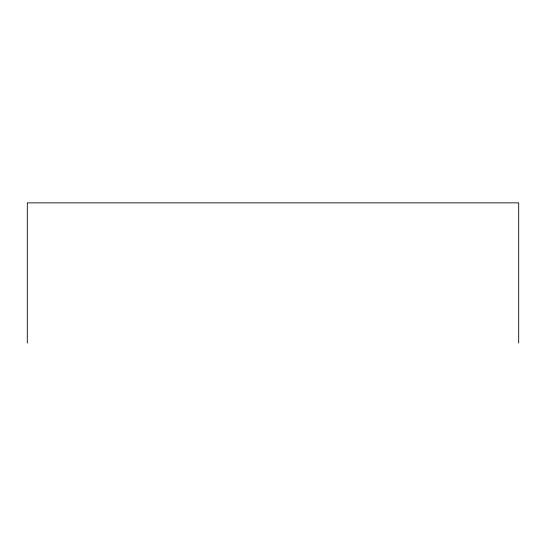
<?xml version="1.0" encoding="UTF-8"?>
<svg xmlns="http://www.w3.org/2000/svg" width="546" height="546" viewBox="0 0 546 546"><rect width="100%" height="100%" fill="white"/><g stroke="black" fill="none" stroke-linecap="round" stroke-linejoin="round"><path stroke-width="0.82" d="M518.7 343.134L518.7 202.866L27.3 202.866L27.3 343.134"/></g></svg>
